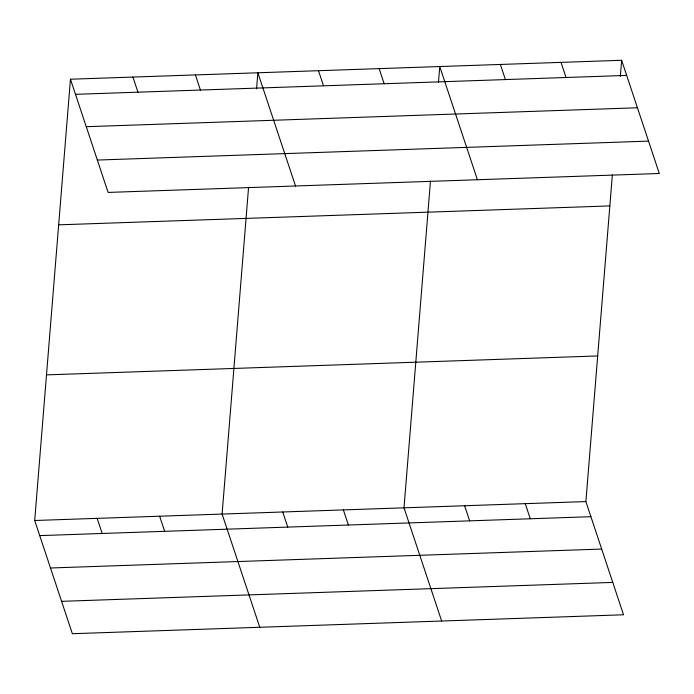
<?xml version="1.0" encoding="UTF-8"?>
<svg xmlns="http://www.w3.org/2000/svg" width="694" height="694" viewBox="0 0 694 694"><rect width="100%" height="100%" fill="white"/><g stroke="black" fill="none" stroke-linecap="round" stroke-linejoin="round"><path stroke-width="1.04" d="M612.36 174.862L585.883 501.58L623.542 614.78L72.358 633.709L34.7 520.5L70.458 79.22L621.642 60.291L659.3 173.5L108.117 192.42L70.458 79.22M248.573 187.354L222.106 514.063L259.764 627.272M256.563 88.841L257.864 72.783L295.523 185.992M430.471 181.108L403.995 507.826L441.653 621.026M438.452 82.603L439.753 66.537L477.411 179.746M620.341 76.357L621.642 60.291M75.49 94.332L626.673 75.412M86.256 126.698L637.439 107.778M97.351 160.054L648.534 141.125M58.66 224.839L609.844 205.918M46.498 374.881L597.681 355.953M34.7 520.5L585.883 501.58M39.731 535.612L590.906 516.692M50.497 567.987L601.681 549.058M61.593 601.334L612.776 582.413M561.012 62.373L566.044 77.494M500.383 64.455L505.406 79.567M525.254 503.662L530.277 518.774M379.124 68.619L384.146 83.731M464.624 505.744L469.647 520.856M318.494 70.701L323.517 85.813M343.365 509.908L348.388 525.02M195.396 74.926L200.419 90.047M282.736 511.981L287.758 527.102M132.927 77.069L137.959 92.189M159.637 516.215L164.66 531.326M97.169 518.357L102.192 533.469"/></g></svg>
